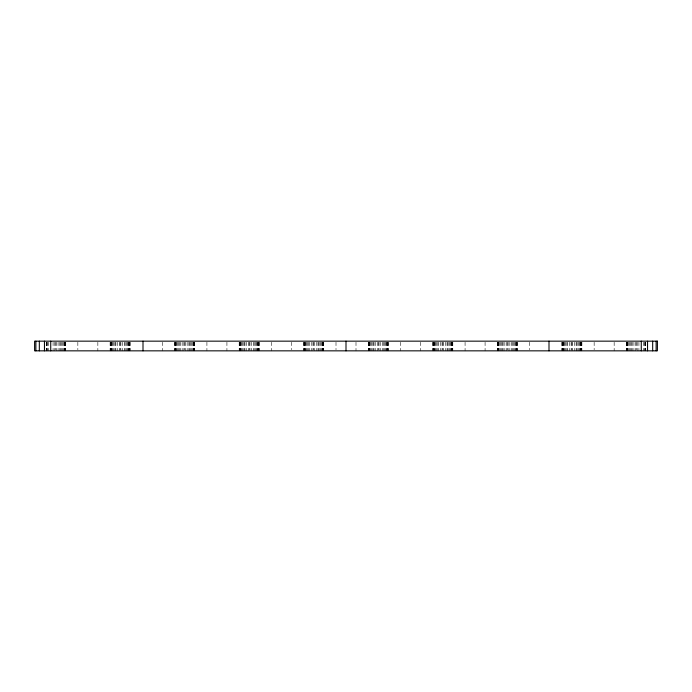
<?xml version="1.0" encoding="UTF-8"?>
<svg xmlns="http://www.w3.org/2000/svg" width="692" height="692" viewBox="0 0 692 692"><rect width="100%" height="100%" fill="white"/><g stroke="black" fill="none" stroke-linecap="round" stroke-linejoin="round"><path stroke-width="0.52" stroke-dasharray="3.46 2.59" d="M645.757 342.237L645.757 350.844M645.299 342.237L645.299 350.844M645.091 342.237L645.091 350.844M644.356 342.237L644.356 350.844M643.499 342.237L643.499 350.844M638.924 342.237L638.924 350.844M637.202 342.237L637.202 350.844M636.424 342.237L636.424 349.763M635.645 342.237L635.645 350.844M633.924 342.237L633.924 350.844M632.203 342.237L632.203 350.844M631.424 342.237L631.424 350.844M630.334 342.237L630.334 350.844M629.348 342.237L629.348 350.844M628.492 342.237L628.492 350.844M627.756 342.237L627.756 350.844M627.549 342.237L627.549 350.844M627.09 342.237L627.09 350.844M626.632 342.237L626.632 350.844M626.424 342.237L626.424 350.844M614.159 342.237L614.159 350.844M594.151 342.237L594.151 349.763M581.885 342.237L581.885 350.844M581.678 342.237L581.678 350.844M581.219 342.237L581.219 350.844M580.761 342.237L580.761 350.844M580.553 342.237L580.553 350.844M579.818 342.237L579.818 350.844M578.962 342.237L578.962 350.844M577.976 342.237L577.976 350.844M576.886 342.237L576.886 350.844M576.107 342.237L576.107 350.844M574.386 342.237L574.386 350.844M572.665 342.237L572.665 350.844M571.886 342.237L571.886 349.763M571.108 342.237L571.108 350.844M569.386 342.237L569.386 350.844M567.665 342.237L567.665 350.844M566.886 342.237L566.886 350.844M565.797 342.237L565.797 350.844M564.81 342.237L564.81 350.844M563.954 342.237L563.954 350.844M563.219 342.237L563.219 350.844M563.011 342.237L563.011 350.844M562.553 342.237L562.553 350.844M562.094 342.237L562.094 350.844M561.887 342.237L561.887 350.844M529.614 342.237L529.614 349.763M517.348 342.237L517.348 350.844M517.14 342.237L517.14 350.844M516.682 342.237L516.682 350.844M516.223 342.237L516.223 350.844M516.016 342.237L516.016 350.844M515.281 342.237L515.281 350.844M514.424 342.237L514.424 350.844M513.438 342.237L513.438 350.844M512.348 342.237L512.348 350.844M511.57 342.237L511.57 350.844M509.848 342.237L509.848 350.844M508.127 342.237L508.127 350.844M507.348 342.237L507.348 349.763M506.561 342.237L506.561 350.844M504.849 342.237L504.849 350.844M503.127 342.237L503.127 350.844M502.349 342.237L502.349 350.844M501.259 342.237L501.259 350.844M500.273 342.237L500.273 350.844M499.408 342.237L499.408 350.844M498.681 342.237L498.681 350.844M498.474 342.237L498.474 350.844M498.015 342.237L498.015 350.844M497.557 342.237L497.557 350.844M497.34 342.237L497.34 350.844M485.083 342.237L485.083 350.844M465.076 342.237L465.076 350.844M452.81 342.237L452.81 350.844M452.603 342.237L452.603 350.844M452.144 342.237L452.144 350.844M451.686 342.237L451.686 350.844M451.469 342.237L451.469 350.844M450.743 342.237L450.743 350.844M449.878 342.237L449.878 350.844M448.9 342.237L448.9 350.844M447.811 342.237L447.811 350.844M447.032 342.237L447.032 350.844M445.311 342.237L445.311 350.844M443.589 342.237L443.589 350.844M442.811 342.237L442.811 349.763M442.024 342.237L442.024 350.844M440.311 342.237L440.311 350.844M438.59 342.237L438.59 350.844M437.802 342.237L437.802 350.844M436.721 342.237L436.721 350.844M435.735 342.237L435.735 350.844M434.87 342.237L434.87 350.844M434.143 342.237L434.143 350.844M433.936 342.237L433.936 350.844M433.477 342.237L433.477 350.844M433.01 342.237L433.01 350.844M432.803 342.237L432.803 350.844M420.546 342.237L420.546 350.844M400.538 342.237L400.538 350.844M388.273 342.237L388.273 350.844M388.065 342.237L388.065 350.844M387.607 342.237L387.607 350.844M387.139 342.237L387.139 350.844M386.932 342.237L386.932 350.844M386.205 342.237L386.205 350.844M385.34 342.237L385.34 350.844M384.363 342.237L384.363 350.844M383.273 342.237L383.273 350.844M382.486 342.237L382.486 350.844M380.773 342.237L380.773 350.844M379.052 342.237L379.052 350.844M378.273 342.237L378.273 349.763M377.486 342.237L377.486 350.844M375.765 342.237L375.765 350.844M374.052 342.237L374.052 350.844M373.265 342.237L373.265 350.844M372.175 342.237L372.175 350.844M371.197 342.237L371.197 350.844M370.332 342.237L370.332 350.844M369.606 342.237L369.606 350.844M369.398 342.237L369.398 350.844M368.931 342.237L368.931 350.844M368.473 342.237L368.473 350.844M368.265 342.237L368.265 350.844M355.999 342.237L355.999 350.844M336.001 342.237L336.001 349.763M323.735 342.237L323.735 350.844M323.527 342.237L323.527 350.844M323.069 342.237L323.069 350.844M322.602 342.237L322.602 350.844M322.394 342.237L322.394 350.844M321.668 342.237L321.668 350.844M320.803 342.237L320.803 350.844M319.825 342.237L319.825 350.844M318.735 342.237L318.735 350.844M317.948 342.237L317.948 350.844M316.235 342.237L316.235 350.844M314.514 342.237L314.514 350.844M313.727 342.237L313.727 349.763M312.948 342.237L312.948 350.844M311.227 342.237L311.227 350.844M309.514 342.237L309.514 350.844M308.727 342.237L308.727 350.844M307.637 342.237L307.637 350.844M306.66 342.237L306.66 350.844M305.795 342.237L305.795 350.844M305.068 342.237L305.068 350.844M304.861 342.237L304.861 350.844M304.393 342.237L304.393 350.844M303.935 342.237L303.935 350.844M303.727 342.237L303.727 350.844M291.462 342.237L291.462 349.763M271.454 342.237L271.454 350.844M259.197 342.237L259.197 350.844M258.99 342.237L258.99 350.844M258.523 342.237L258.523 350.844M258.064 342.237L258.064 350.844M257.857 342.237L257.857 350.844M257.13 342.237L257.13 350.844M256.265 342.237L256.265 350.844M255.279 342.237L255.279 350.844M254.198 342.237L254.198 350.844M253.41 342.237L253.41 350.844M251.689 342.237L251.689 350.844M249.976 342.237L249.976 350.844M249.189 342.237L249.189 349.763M248.411 342.237L248.411 350.844M246.689 342.237L246.689 350.844M244.968 342.237L244.968 350.844M244.19 342.237L244.19 350.844M243.1 342.237L243.1 350.844M242.122 342.237L242.122 350.844M241.257 342.237L241.257 350.844M240.531 342.237L240.531 350.844M240.314 342.237L240.314 350.844M239.856 342.237L239.856 350.844M239.397 342.237L239.397 350.844M239.19 342.237L239.19 350.844M226.924 342.237L226.924 350.844M206.917 342.237L206.917 350.844M194.66 342.237L194.66 350.844M194.443 342.237L194.443 350.844M193.985 342.237L193.985 350.844M193.526 342.237L193.526 350.844M193.319 342.237L193.319 350.844M192.592 342.237L192.592 350.844M191.727 342.237L191.727 350.844M190.741 342.237L190.741 350.844M189.651 342.237L189.651 350.844M188.873 342.237L188.873 350.844M187.151 342.237L187.151 350.844M185.43 342.237L185.43 350.844M184.652 342.237L184.652 349.763M183.873 342.237L183.873 350.844M182.152 342.237L182.152 350.844M180.43 342.237L180.43 350.844M179.652 342.237L179.652 350.844M178.562 342.237L178.562 350.844M177.576 342.237L177.576 350.844M176.72 342.237L176.72 350.844M175.984 342.237L175.984 350.844M175.777 342.237L175.777 350.844M175.318 342.237L175.318 350.844M174.86 342.237L174.86 350.844M174.652 342.237L174.652 350.844M162.386 342.237L162.386 350.844M130.113 342.237L130.113 350.844M129.906 342.237L129.906 350.844M129.447 342.237L129.447 350.844M128.989 342.237L128.989 350.844M128.781 342.237L128.781 350.844M128.046 342.237L128.046 350.844M127.19 342.237L127.19 350.844M126.204 342.237L126.204 350.844M125.114 342.237L125.114 350.844M124.335 342.237L124.335 350.844M122.614 342.237L122.614 350.844M120.892 342.237L120.892 350.844M120.114 342.237L120.114 349.763M119.335 342.237L119.335 350.844M117.614 342.237L117.614 350.844M115.893 342.237L115.893 350.844M115.114 342.237L115.114 350.844M114.024 342.237L114.024 350.844M113.038 342.237L113.038 350.844M112.182 342.237L112.182 350.844M111.447 342.237L111.447 350.844M111.239 342.237L111.239 350.844M110.781 342.237L110.781 350.844M110.322 342.237L110.322 350.844M110.114 342.237L110.114 350.844M97.849 342.237L97.849 350.844M77.841 342.237L77.841 349.763M65.576 342.237L65.576 350.844M65.368 342.237L65.368 350.844M64.91 342.237L64.91 350.844M64.451 342.237L64.451 350.844M64.244 342.237L64.244 350.844M63.508 342.237L63.508 350.844M62.652 342.237L62.652 350.844M61.666 342.237L61.666 350.844M60.576 342.237L60.576 350.844M59.797 342.237L59.797 350.844M58.076 342.237L58.076 350.844M56.355 342.237L56.355 350.844M55.576 342.237L55.576 349.763M54.798 342.237L54.798 350.844M53.076 342.237L53.076 350.844M48.501 342.237L48.501 350.844M47.644 342.237L47.644 350.844M46.909 342.237L46.909 350.844M46.701 342.237L46.701 350.844M46.243 342.237L46.243 350.844"/><path stroke-width="1.04" d="M656.128 341.156L656.128 350.844M652.677 341.156L652.677 350.844M647.548 341.156L647.548 350.844M641.268 341.156L641.268 350.844M548.998 341.156L548.998 350.844M346 341.156L346 350.844M143.002 341.156L143.002 350.844M50.732 341.156L50.732 350.844M44.452 341.156L44.452 350.844M39.323 341.156L39.323 350.844M35.872 341.156L35.872 350.844M657.4 341.156L34.6 341.156L34.6 350.844L657.4 350.844L657.4 341.156"/></g></svg>
